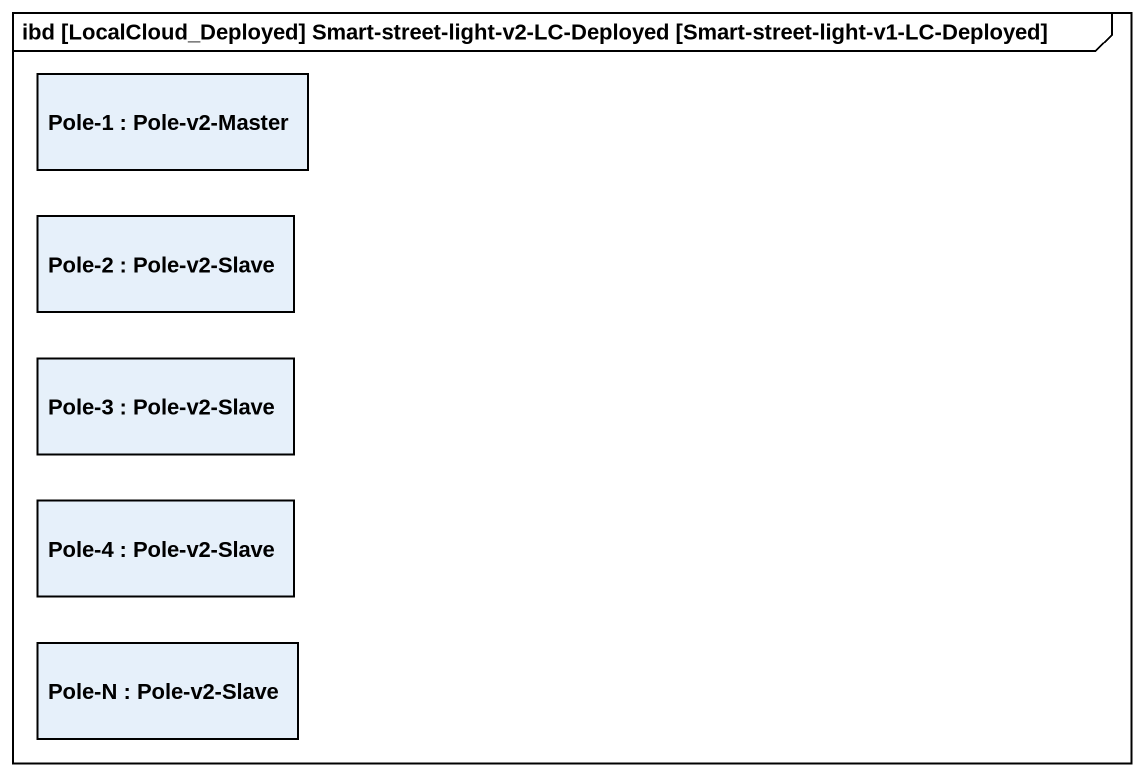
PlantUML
@startuml
mainframe ibd [LocalCloud_Deployed] Smart-street-light-v2-LC-Deployed [Smart-street-light-v1-LC-Deployed]
rectangle "Pole-1 : Pole-v2-Master" as Pole_1
rectangle "Pole-2 : Pole-v2-Slave" as Pole_2
rectangle "Pole-3 : Pole-v2-Slave" as Pole_3
rectangle "Pole-4 : Pole-v2-Slave" as Pole_4
rectangle "Pole-N : Pole-v2-Slave" as Pole_N
@enduml
